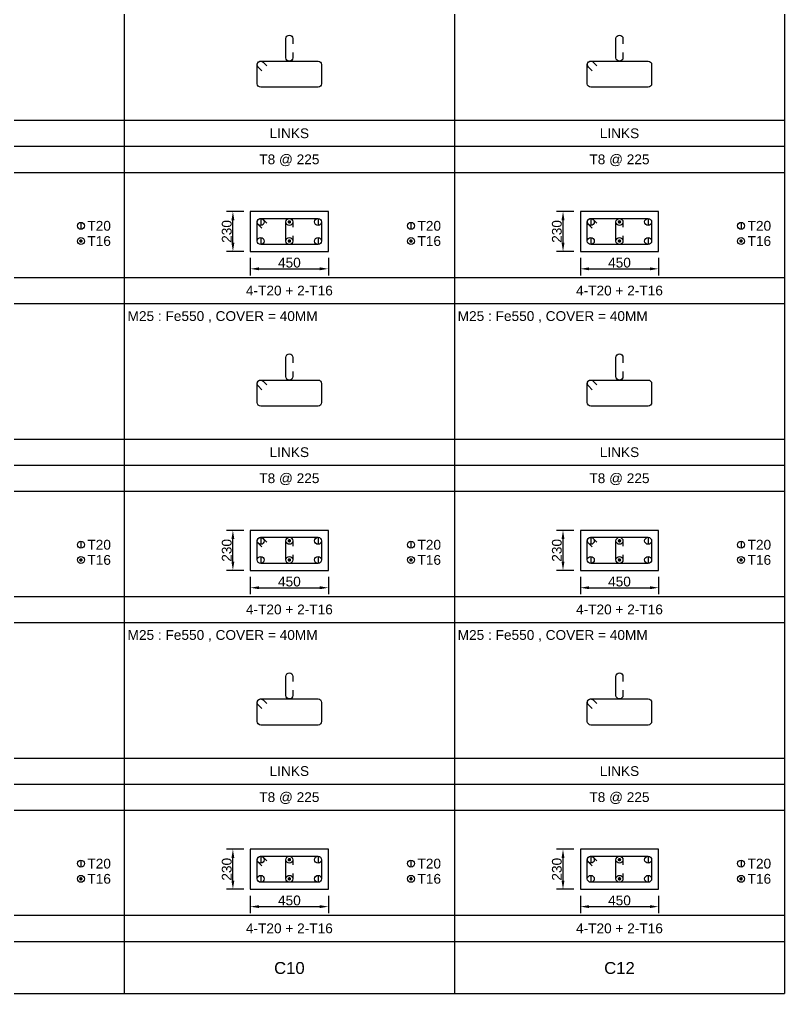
# Model space of a CAD drawing. Header units: inches. Extents: x -816171 to 9366335, y -450961 to 689132.
# Drawn here: x -169032 to -151418, y 270843 to 293262 of the extents above; entities that cross this region are included whole.
import ezdxf
from ezdxf.enums import TextEntityAlignment as Align

# ---------------------------------------------------------------- set-up
doc = ezdxf.new("R2010")
doc.units = ezdxf.units.IN
doc.header["$MEASUREMENT"] = 0
for name, color, linetype in [('Concrete Line', 2, 'Continuous'), ('Dim', 31, 'Continuous'), ('Link', 225, 'Continuous'), ('Reinforcement', 130, 'Continuous'), ('Schedule Border', 60, 'Continuous'), ('Schedule Header', 4, 'Continuous'), ('Schedule Line', 60, 'Continuous'), ('Text', 31, 'Continuous')]:
    doc.layers.add(name, color=color, linetype=linetype)
doc.styles.add('SC-COL1', font='SansSerif')
doc.styles.add('SC-COL2', font='SansSerif')
doc.dimstyles.new('ColumnSch', dxfattribs={"dimtxt": 225, "dimasz": 200, "dimexe": 150, "dimexo": 150, "dimgap": 25, "dimtad": 1, "dimtoh": 1, "dimdec": 4, "dimzin": 0, "dimdsep": 46, "dimtxsty": 'SC-COL2', "dimcen": 0.09, "dimclrd": 8, "dimclre": 8, "dimclrt": 31, "dimadec": 0, "dimazin": 0, "dimtfac": 1, "dimtdec": 0, "dimtix": 1, "dimtofl": 0, "dimtmove": 0, "dimatfit": 3, "dimfxl": 1, "dimtolj": 1, "dimtzin": 0, "dimarcsym": 0})

# ---------------------------------------------------------------- blocks, each defined once
blk = doc.blocks.new('*D3562')
at = {"layer": 'DEFPOINTS', "color": 0, "transparency": 16777216}
for p in [(-163718, 273243), (-161918, 273243), (-161918, 272843)]:
    blk.add_point(p, dxfattribs=at)
at = {"layer": 'Dim', "color": 8, "lineweight": -2, "transparency": 16777216}
for p, q in [((-163718, 273093), (-163718, 272693)), ((-161918, 273093), (-161918, 272693)), ((-163518, 272843), (-162118, 272843))]:
    blk.add_line(p, q, dxfattribs=at)
at = {"layer": 'Dim', "color": 8, "transparency": 16777216}
for points in [[(-163518, 272877), (-163518, 272810), (-163718, 272843)], [(-162118, 272877), (-162118, 272810), (-161918, 272843)]]:
    blk.add_solid(points, dxfattribs=at)
at = {"layer": 'Dim', "color": 31, "transparency": 16777216, "insert": (-162818, 272984), "char_height": 225, "attachment_point": 5, "style": 'SC-COL2'}
blk.add_mtext('\\A1;450', dxfattribs=at)
blk = doc.blocks.new('*D3563')
at = {"layer": 'DEFPOINTS', "color": 0, "transparency": 16777216}
for p in [(-164118, 274163), (-163718, 274163), (-163718, 273243)]:
    blk.add_point(p, dxfattribs=at)
at = {"layer": 'Dim', "color": 8, "lineweight": -2, "transparency": 16777216}
for p, q in [((-163868, 274163), (-164268, 274163)), ((-164118, 273443), (-164118, 273963)), ((-163868, 273243), (-164268, 273243))]:
    blk.add_line(p, q, dxfattribs=at)
at = {"layer": 'Dim', "color": 8, "transparency": 16777216}
for points in [[(-164152, 273963), (-164085, 273963), (-164118, 274163)], [(-164152, 273443), (-164085, 273443), (-164118, 273243)]]:
    blk.add_solid(points, dxfattribs=at)
at = {"layer": 'Dim', "color": 31, "transparency": 16777216, "insert": (-164259, 273703), "char_height": 225, "attachment_point": 5, "rotation": 90, "style": 'SC-COL2'}
blk.add_mtext('\\A1;230', dxfattribs=at)
blk = doc.blocks.new('*D3564')
at = {"layer": 'DEFPOINTS', "color": 0, "transparency": 16777216}
for p in [(-163718, 280583), (-161918, 280583), (-161918, 280183)]:
    blk.add_point(p, dxfattribs=at)
at = {"layer": 'Dim', "color": 8, "lineweight": -2, "transparency": 16777216}
for p, q in [((-163718, 280433), (-163718, 280033)), ((-161918, 280433), (-161918, 280033)), ((-163518, 280183), (-162118, 280183))]:
    blk.add_line(p, q, dxfattribs=at)
at = {"layer": 'Dim', "color": 8, "transparency": 16777216}
for points in [[(-163518, 280217), (-163518, 280150), (-163718, 280183)], [(-162118, 280217), (-162118, 280150), (-161918, 280183)]]:
    blk.add_solid(points, dxfattribs=at)
at = {"layer": 'Dim', "color": 31, "transparency": 16777216, "insert": (-162818, 280324), "char_height": 225, "attachment_point": 5, "style": 'SC-COL2'}
blk.add_mtext('\\A1;450', dxfattribs=at)
blk = doc.blocks.new('*D3565')
at = {"layer": 'DEFPOINTS', "color": 0, "transparency": 16777216}
for p in [(-164118, 281503), (-163718, 281503), (-163718, 280583)]:
    blk.add_point(p, dxfattribs=at)
at = {"layer": 'Dim', "color": 8, "lineweight": -2, "transparency": 16777216}
for p, q in [((-163868, 281503), (-164268, 281503)), ((-164118, 280783), (-164118, 281303)), ((-163868, 280583), (-164268, 280583))]:
    blk.add_line(p, q, dxfattribs=at)
at = {"layer": 'Dim', "color": 8, "transparency": 16777216}
for points in [[(-164152, 281303), (-164085, 281303), (-164118, 281503)], [(-164152, 280783), (-164085, 280783), (-164118, 280583)]]:
    blk.add_solid(points, dxfattribs=at)
at = {"layer": 'Dim', "color": 31, "transparency": 16777216, "insert": (-164259, 281043), "char_height": 225, "attachment_point": 5, "rotation": 90, "style": 'SC-COL2'}
blk.add_mtext('\\A1;230', dxfattribs=at)
blk = doc.blocks.new('*D3587')
at = {"layer": 'DEFPOINTS', "color": 0, "transparency": 16777216}
for p in [(-163718, 287923), (-161918, 287923), (-161918, 287523)]:
    blk.add_point(p, dxfattribs=at)
at = {"layer": 'Dim', "color": 8, "lineweight": -2, "transparency": 16777216}
for p, q in [((-163718, 287773), (-163718, 287373)), ((-161918, 287773), (-161918, 287373)), ((-163518, 287523), (-162118, 287523))]:
    blk.add_line(p, q, dxfattribs=at)
at = {"layer": 'Dim', "color": 8, "transparency": 16777216}
for points in [[(-163518, 287557), (-163518, 287490), (-163718, 287523)], [(-162118, 287557), (-162118, 287490), (-161918, 287523)]]:
    blk.add_solid(points, dxfattribs=at)
at = {"layer": 'Dim', "color": 31, "transparency": 16777216, "insert": (-162818, 287664), "char_height": 225, "attachment_point": 5, "style": 'SC-COL2'}
blk.add_mtext('\\A1;450', dxfattribs=at)
blk = doc.blocks.new('*D3588')
at = {"layer": 'DEFPOINTS', "color": 0, "transparency": 16777216}
for p in [(-164118, 288843), (-163718, 288843), (-163718, 287923)]:
    blk.add_point(p, dxfattribs=at)
at = {"layer": 'Dim', "color": 8, "lineweight": -2, "transparency": 16777216}
for p, q in [((-163868, 288843), (-164268, 288843)), ((-164118, 288123), (-164118, 288643)), ((-163868, 287923), (-164268, 287923))]:
    blk.add_line(p, q, dxfattribs=at)
at = {"layer": 'Dim', "color": 8, "transparency": 16777216}
for points in [[(-164152, 288643), (-164085, 288643), (-164118, 288843)], [(-164152, 288123), (-164085, 288123), (-164118, 287923)]]:
    blk.add_solid(points, dxfattribs=at)
at = {"layer": 'Dim', "color": 31, "transparency": 16777216, "insert": (-164259, 288383), "char_height": 225, "attachment_point": 5, "rotation": 90, "style": 'SC-COL2'}
blk.add_mtext('\\A1;230', dxfattribs=at)
blk = doc.blocks.new('*D3581')
at = {"layer": 'DEFPOINTS', "color": 0, "transparency": 16777216}
for p in [(-156118, 273243), (-154318, 273243), (-154318, 272843)]:
    blk.add_point(p, dxfattribs=at)
at = {"layer": 'Dim', "color": 8, "lineweight": -2, "transparency": 16777216}
for p, q in [((-156118, 273093), (-156118, 272693)), ((-154318, 273093), (-154318, 272693)), ((-155918, 272843), (-154518, 272843))]:
    blk.add_line(p, q, dxfattribs=at)
at = {"layer": 'Dim', "color": 8, "transparency": 16777216}
for points in [[(-155918, 272877), (-155918, 272810), (-156118, 272843)], [(-154518, 272877), (-154518, 272810), (-154318, 272843)]]:
    blk.add_solid(points, dxfattribs=at)
at = {"layer": 'Dim', "color": 31, "transparency": 16777216, "insert": (-155218, 272984), "char_height": 225, "attachment_point": 5, "style": 'SC-COL2'}
blk.add_mtext('\\A1;450', dxfattribs=at)
blk = doc.blocks.new('*D3582')
at = {"layer": 'DEFPOINTS', "color": 0, "transparency": 16777216}
for p in [(-156518, 274163), (-156118, 274163), (-156118, 273243)]:
    blk.add_point(p, dxfattribs=at)
at = {"layer": 'Dim', "color": 8, "lineweight": -2, "transparency": 16777216}
for p, q in [((-156268, 274163), (-156668, 274163)), ((-156518, 273443), (-156518, 273963)), ((-156268, 273243), (-156668, 273243))]:
    blk.add_line(p, q, dxfattribs=at)
at = {"layer": 'Dim', "color": 8, "transparency": 16777216}
for points in [[(-156552, 273963), (-156485, 273963), (-156518, 274163)], [(-156552, 273443), (-156485, 273443), (-156518, 273243)]]:
    blk.add_solid(points, dxfattribs=at)
at = {"layer": 'Dim', "color": 31, "transparency": 16777216, "insert": (-156659, 273703), "char_height": 225, "attachment_point": 5, "rotation": 90, "style": 'SC-COL2'}
blk.add_mtext('\\A1;230', dxfattribs=at)
blk = doc.blocks.new('*D3591')
at = {"layer": 'DEFPOINTS', "color": 0, "transparency": 16777216}
for p in [(-156118, 280583), (-154318, 280583), (-154318, 280183)]:
    blk.add_point(p, dxfattribs=at)
at = {"layer": 'Dim', "color": 8, "lineweight": -2, "transparency": 16777216}
for p, q in [((-156118, 280433), (-156118, 280033)), ((-154318, 280433), (-154318, 280033)), ((-155918, 280183), (-154518, 280183))]:
    blk.add_line(p, q, dxfattribs=at)
at = {"layer": 'Dim', "color": 8, "transparency": 16777216}
for points in [[(-155918, 280217), (-155918, 280150), (-156118, 280183)], [(-154518, 280217), (-154518, 280150), (-154318, 280183)]]:
    blk.add_solid(points, dxfattribs=at)
at = {"layer": 'Dim', "color": 31, "transparency": 16777216, "insert": (-155218, 280324), "char_height": 225, "attachment_point": 5, "style": 'SC-COL2'}
blk.add_mtext('\\A1;450', dxfattribs=at)
blk = doc.blocks.new('*D3592')
at = {"layer": 'DEFPOINTS', "color": 0, "transparency": 16777216}
for p in [(-156518, 281503), (-156118, 281503), (-156118, 280583)]:
    blk.add_point(p, dxfattribs=at)
at = {"layer": 'Dim', "color": 8, "lineweight": -2, "transparency": 16777216}
for p, q in [((-156268, 281503), (-156668, 281503)), ((-156518, 280783), (-156518, 281303)), ((-156268, 280583), (-156668, 280583))]:
    blk.add_line(p, q, dxfattribs=at)
at = {"layer": 'Dim', "color": 8, "transparency": 16777216}
for points in [[(-156552, 281303), (-156485, 281303), (-156518, 281503)], [(-156552, 280783), (-156485, 280783), (-156518, 280583)]]:
    blk.add_solid(points, dxfattribs=at)
at = {"layer": 'Dim', "color": 31, "transparency": 16777216, "insert": (-156659, 281043), "char_height": 225, "attachment_point": 5, "rotation": 90, "style": 'SC-COL2'}
blk.add_mtext('\\A1;230', dxfattribs=at)
blk = doc.blocks.new('*D3593')
at = {"layer": 'DEFPOINTS', "color": 0, "transparency": 16777216}
for p in [(-156118, 287923), (-154318, 287923), (-154318, 287523)]:
    blk.add_point(p, dxfattribs=at)
at = {"layer": 'Dim', "color": 8, "lineweight": -2, "transparency": 16777216}
for p, q in [((-156118, 287773), (-156118, 287373)), ((-154318, 287773), (-154318, 287373)), ((-155918, 287523), (-154518, 287523))]:
    blk.add_line(p, q, dxfattribs=at)
at = {"layer": 'Dim', "color": 8, "transparency": 16777216}
for points in [[(-155918, 287557), (-155918, 287490), (-156118, 287523)], [(-154518, 287557), (-154518, 287490), (-154318, 287523)]]:
    blk.add_solid(points, dxfattribs=at)
at = {"layer": 'Dim', "color": 31, "transparency": 16777216, "insert": (-155218, 287664), "char_height": 225, "attachment_point": 5, "style": 'SC-COL2'}
blk.add_mtext('\\A1;450', dxfattribs=at)
blk = doc.blocks.new('*D3594')
at = {"layer": 'DEFPOINTS', "color": 0, "transparency": 16777216}
for p in [(-156518, 288843), (-156118, 288843), (-156118, 287923)]:
    blk.add_point(p, dxfattribs=at)
at = {"layer": 'Dim', "color": 8, "lineweight": -2, "transparency": 16777216}
for p, q in [((-156268, 288843), (-156668, 288843)), ((-156518, 288123), (-156518, 288643)), ((-156268, 287923), (-156668, 287923))]:
    blk.add_line(p, q, dxfattribs=at)
at = {"layer": 'Dim', "color": 8, "transparency": 16777216}
for points in [[(-156552, 288643), (-156485, 288643), (-156518, 288843)], [(-156552, 288123), (-156485, 288123), (-156518, 287923)]]:
    blk.add_solid(points, dxfattribs=at)
at = {"layer": 'Dim', "color": 31, "transparency": 16777216, "insert": (-156659, 288383), "char_height": 225, "attachment_point": 5, "rotation": 90, "style": 'SC-COL2'}
blk.add_mtext('\\A1;230', dxfattribs=at)

msp = doc.modelspace()

# ---------------------------------------------------------------- linework, layer by layer
at = {"layer": 'Concrete Line'}
for points in [[(-161918.25711, 288843.28242), (-163718.25711, 288843.28242)], [(-163718.25711, 288843.28242), (-163718.25711, 287923.28242)], [(-161918.25711, 287923.28242), (-161918.25711, 288843.28242)], [(-154318.25711, 288843.28242), (-156118.25711, 288843.28242)], [(-156118.25711, 288843.28242), (-156118.25711, 287923.28242)], [(-154318.25711, 287923.28242), (-154318.25711, 288843.28242)], [(-163718.25711, 287923.28242), (-161918.25711, 287923.28242)], [(-156118.25711, 287923.28242), (-154318.25711, 287923.28242)], [(-161918.25711, 281503.28242), (-163718.25711, 281503.28242)], [(-163718.25711, 281503.28242), (-163718.25711, 280583.28242)], [(-161918.25711, 280583.28242), (-161918.25711, 281503.28242)], [(-154318.25711, 281503.28242), (-156118.25711, 281503.28242)], [(-156118.25711, 281503.28242), (-156118.25711, 280583.28242)], [(-154318.25711, 280583.28242), (-154318.25711, 281503.28242)], [(-163718.25711, 280583.28242), (-161918.25711, 280583.28242)], [(-156118.25711, 280583.28242), (-154318.25711, 280583.28242)], [(-161918.25711, 274163.28242), (-163718.25711, 274163.28242)], [(-163718.25711, 274163.28242), (-163718.25711, 273243.28242)], [(-161918.25711, 273243.28242), (-161918.25711, 274163.28242)], [(-154318.25711, 274163.28242), (-156118.25711, 274163.28242)], [(-156118.25711, 274163.28242), (-156118.25711, 273243.28242)], [(-154318.25711, 273243.28242), (-154318.25711, 274163.28242)], [(-163718.25711, 273243.28242), (-161918.25711, 273243.28242)], [(-156118.25711, 273243.28242), (-154318.25711, 273243.28242)]]:
    msp.add_lwpolyline(points, dxfattribs=at)
at = {"layer": 'Link'}
for points in [[(-162738.25711, 292503.28242), (-162738.25711, 292383.28242, -1), (-162898.25711, 292383.28242), (-162898.25711, 292823.28242, -1), (-162738.25711, 292823.28242), (-162738.25711, 292703.28242)], [(-155138.25711, 292503.28242), (-155138.25711, 292383.28242, -1), (-155298.25711, 292383.28242), (-155298.25711, 292823.28242, -1), (-155138.25711, 292823.28242), (-155138.25711, 292703.28242)], [(-163449.97309, 292081.86101), (-163534.82575, 292166.71398, -0.6681779738), (-163478.25711, 292303.28242), (-162158.25711, 292303.28242, -0.4142135624), (-162078.25711, 292223.28242), (-162078.25711, 291783.28242, -0.4142135624), (-162158.25711, 291703.28242), (-163478.25711, 291703.28242, -0.4142135624), (-163558.25711, 291783.28242), (-163558.25711, 292223.28242, -0.6681793021), (-163421.68846, 292279.85086), (-163336.8358, 292194.99789)], [(-155849.97309, 292081.86101), (-155934.82575, 292166.71398, -0.6681779738), (-155878.25711, 292303.28242), (-154558.25711, 292303.28242, -0.4142135624), (-154478.25711, 292223.28242), (-154478.25711, 291783.28242, -0.4142135624), (-154558.25711, 291703.28242), (-155878.25711, 291703.28242, -0.4142135624), (-155958.25711, 291783.28242), (-155958.25711, 292223.28242, -0.6681793021), (-155821.68846, 292279.85086), (-155736.8358, 292194.99789)], [(-163449.97309, 288461.86101), (-163534.82575, 288546.71398, -0.6681779738), (-163478.25711, 288683.28242), (-162158.25711, 288683.28242, -0.4142135624), (-162078.25711, 288603.28242), (-162078.25711, 288163.28242, -0.4142135624), (-162158.25711, 288083.28242), (-163478.25711, 288083.28242, -0.4142135624), (-163558.25711, 288163.28242), (-163558.25711, 288603.28242, -0.6681793021), (-163421.68846, 288659.85086), (-163336.8358, 288574.99789)], [(-162738.25711, 288283.28242), (-162738.25711, 288163.28242, -1), (-162898.25711, 288163.28242), (-162898.25711, 288603.28242, -1), (-162738.25711, 288603.28242), (-162738.25711, 288483.28242)], [(-155849.97309, 288461.86101), (-155934.82575, 288546.71398, -0.6681779738), (-155878.25711, 288683.28242), (-154558.25711, 288683.28242, -0.4142135624), (-154478.25711, 288603.28242), (-154478.25711, 288163.28242, -0.4142135624), (-154558.25711, 288083.28242), (-155878.25711, 288083.28242, -0.4142135624), (-155958.25711, 288163.28242), (-155958.25711, 288603.28242, -0.6681793021), (-155821.68846, 288659.85086), (-155736.8358, 288574.99789)], [(-155138.25711, 288283.28242), (-155138.25711, 288163.28242, -1), (-155298.25711, 288163.28242), (-155298.25711, 288603.28242, -1), (-155138.25711, 288603.28242), (-155138.25711, 288483.28242)], [(-162738.25711, 285163.28242), (-162738.25711, 285043.28242, -1), (-162898.25711, 285043.28242), (-162898.25711, 285483.28242, -1), (-162738.25711, 285483.28242), (-162738.25711, 285363.28242)], [(-155138.25711, 285163.28242), (-155138.25711, 285043.28242, -1), (-155298.25711, 285043.28242), (-155298.25711, 285483.28242, -1), (-155138.25711, 285483.28242), (-155138.25711, 285363.28242)], [(-163449.97309, 284741.86101), (-163534.82575, 284826.71398, -0.6681779738), (-163478.25711, 284963.28242), (-162158.25711, 284963.28242, -0.4142135624), (-162078.25711, 284883.28242), (-162078.25711, 284443.28242, -0.4142135624), (-162158.25711, 284363.28242), (-163478.25711, 284363.28242, -0.4142135624), (-163558.25711, 284443.28242), (-163558.25711, 284883.28242, -0.6681793021), (-163421.68846, 284939.85086), (-163336.8358, 284854.99789)], [(-155849.97309, 284741.86101), (-155934.82575, 284826.71398, -0.6681779738), (-155878.25711, 284963.28242), (-154558.25711, 284963.28242, -0.4142135624), (-154478.25711, 284883.28242), (-154478.25711, 284443.28242, -0.4142135624), (-154558.25711, 284363.28242), (-155878.25711, 284363.28242, -0.4142135624), (-155958.25711, 284443.28242), (-155958.25711, 284883.28242, -0.6681793021), (-155821.68846, 284939.85086), (-155736.8358, 284854.99789)], [(-163449.97309, 281121.86101), (-163534.82575, 281206.71398, -0.6681779738), (-163478.25711, 281343.28242), (-162158.25711, 281343.28242, -0.4142135624), (-162078.25711, 281263.28242), (-162078.25711, 280823.28242, -0.4142135624), (-162158.25711, 280743.28242), (-163478.25711, 280743.28242, -0.4142135624), (-163558.25711, 280823.28242), (-163558.25711, 281263.28242, -0.6681793021), (-163421.68846, 281319.85086), (-163336.8358, 281234.99789)], [(-162738.25711, 280943.28242), (-162738.25711, 280823.28242, -1), (-162898.25711, 280823.28242), (-162898.25711, 281263.28242, -1), (-162738.25711, 281263.28242), (-162738.25711, 281143.28242)], [(-155849.97309, 281121.86101), (-155934.82575, 281206.71398, -0.6681779738), (-155878.25711, 281343.28242), (-154558.25711, 281343.28242, -0.4142135624), (-154478.25711, 281263.28242), (-154478.25711, 280823.28242, -0.4142135624), (-154558.25711, 280743.28242), (-155878.25711, 280743.28242, -0.4142135624), (-155958.25711, 280823.28242), (-155958.25711, 281263.28242, -0.6681793021), (-155821.68846, 281319.85086), (-155736.8358, 281234.99789)], [(-155138.25711, 280943.28242), (-155138.25711, 280823.28242, -1), (-155298.25711, 280823.28242), (-155298.25711, 281263.28242, -1), (-155138.25711, 281263.28242), (-155138.25711, 281143.28242)], [(-162738.25711, 277823.28242), (-162738.25711, 277703.28242, -1), (-162898.25711, 277703.28242), (-162898.25711, 278143.28242, -1), (-162738.25711, 278143.28242), (-162738.25711, 278023.28242)], [(-155138.25711, 277823.28242), (-155138.25711, 277703.28242, -1), (-155298.25711, 277703.28242), (-155298.25711, 278143.28242, -1), (-155138.25711, 278143.28242), (-155138.25711, 278023.28242)], [(-163449.97309, 277401.86101), (-163534.82575, 277486.71398, -0.6681779738), (-163478.25711, 277623.28242), (-162158.25711, 277623.28242, -0.4142135624), (-162078.25711, 277543.28242), (-162078.25711, 277103.28242, -0.4142135624), (-162158.25711, 277023.28242), (-163478.25711, 277023.28242, -0.4142135624), (-163558.25711, 277103.28242), (-163558.25711, 277543.28242, -0.6681793021), (-163421.68846, 277599.85086), (-163336.8358, 277514.99789)], [(-155849.97309, 277401.86101), (-155934.82575, 277486.71398, -0.6681779738), (-155878.25711, 277623.28242), (-154558.25711, 277623.28242, -0.4142135624), (-154478.25711, 277543.28242), (-154478.25711, 277103.28242, -0.4142135624), (-154558.25711, 277023.28242), (-155878.25711, 277023.28242, -0.4142135624), (-155958.25711, 277103.28242), (-155958.25711, 277543.28242, -0.6681793021), (-155821.68846, 277599.85086), (-155736.8358, 277514.99789)], [(-163449.97309, 273781.86101), (-163534.82575, 273866.71398, -0.6681779738), (-163478.25711, 274003.28242), (-162158.25711, 274003.28242, -0.4142135624), (-162078.25711, 273923.28242), (-162078.25711, 273483.28242, -0.4142135624), (-162158.25711, 273403.28242), (-163478.25711, 273403.28242, -0.4142135624), (-163558.25711, 273483.28242), (-163558.25711, 273923.28242, -0.6681793021), (-163421.68846, 273979.85086), (-163336.8358, 273894.99789)], [(-162738.25711, 273603.28242), (-162738.25711, 273483.28242, -1), (-162898.25711, 273483.28242), (-162898.25711, 273923.28242, -1), (-162738.25711, 273923.28242), (-162738.25711, 273803.28242)], [(-155849.97309, 273781.86101), (-155934.82575, 273866.71398, -0.6681779738), (-155878.25711, 274003.28242), (-154558.25711, 274003.28242, -0.4142135624), (-154478.25711, 273923.28242), (-154478.25711, 273483.28242, -0.4142135624), (-154558.25711, 273403.28242), (-155878.25711, 273403.28242, -0.4142135624), (-155958.25711, 273483.28242), (-155958.25711, 273923.28242, -0.6681793021), (-155821.68846, 273979.85086), (-155736.8358, 273894.99789)], [(-155138.25711, 273603.28242), (-155138.25711, 273483.28242, -1), (-155298.25711, 273483.28242), (-155298.25711, 273923.28242, -1), (-155138.25711, 273923.28242), (-155138.25711, 273803.28242)]]:
    msp.add_lwpolyline(points, format="xyb", dxfattribs=at)
at = {"layer": 'Reinforcement', "color": 130}
for points in [[(-167618.25711, 288593.28242), (-167618.25711, 288433.28242)], [(-163478.25711, 288683.28242), (-163478.25711, 288523.28242)], [(-162158.25711, 288683.28242), (-162158.25711, 288523.28242)], [(-160018.25711, 288593.28242), (-160018.25711, 288433.28242)], [(-155878.25711, 288683.28242), (-155878.25711, 288523.28242)], [(-154558.25711, 288683.28242), (-154558.25711, 288523.28242)], [(-152418.25711, 288593.28242), (-152418.25711, 288433.28242)], [(-163478.25711, 288243.28242), (-163478.25711, 288083.28242)], [(-162158.25711, 288243.28242), (-162158.25711, 288083.28242)], [(-155878.25711, 288243.28242), (-155878.25711, 288083.28242)], [(-154558.25711, 288243.28242), (-154558.25711, 288083.28242)], [(-167618.25711, 281253.28242), (-167618.25711, 281093.28242)], [(-163478.25711, 281343.28242), (-163478.25711, 281183.28242)], [(-162158.25711, 281343.28242), (-162158.25711, 281183.28242)], [(-160018.25711, 281253.28242), (-160018.25711, 281093.28242)], [(-155878.25711, 281343.28242), (-155878.25711, 281183.28242)], [(-154558.25711, 281343.28242), (-154558.25711, 281183.28242)], [(-152418.25711, 281253.28242), (-152418.25711, 281093.28242)], [(-163478.25711, 280903.28242), (-163478.25711, 280743.28242)], [(-162158.25711, 280903.28242), (-162158.25711, 280743.28242)], [(-155878.25711, 280903.28242), (-155878.25711, 280743.28242)], [(-154558.25711, 280903.28242), (-154558.25711, 280743.28242)], [(-163478.25711, 274003.28242), (-163478.25711, 273843.28242)], [(-162158.25711, 274003.28242), (-162158.25711, 273843.28242)], [(-155878.25711, 274003.28242), (-155878.25711, 273843.28242)], [(-154558.25711, 274003.28242), (-154558.25711, 273843.28242)], [(-167618.25711, 273913.28242), (-167618.25711, 273753.28242)], [(-160018.25711, 273913.28242), (-160018.25711, 273753.28242)], [(-152418.25711, 273913.28242), (-152418.25711, 273753.28242)], [(-163478.25711, 273563.28242), (-163478.25711, 273403.28242)], [(-162158.25711, 273563.28242), (-162158.25711, 273403.28242)], [(-155878.25711, 273563.28242), (-155878.25711, 273403.28242)], [(-154558.25711, 273563.28242), (-154558.25711, 273403.28242)]]:
    msp.add_lwpolyline(points, dxfattribs=at)
at = {"layer": 'Reinforcement', "color": 130, "const_width": 40}
for points in [[(-162838.25711, 288603.28242, 1), (-162798.25711, 288603.28242, 1)], [(-155238.25711, 288603.28242, 1), (-155198.25711, 288603.28242, 1)], [(-167638.25711, 288163.28242, 1), (-167598.25711, 288163.28242, 1)], [(-162838.25711, 288163.28242, 1), (-162798.25711, 288163.28242, 1)], [(-160038.25711, 288163.28242, 1), (-159998.25711, 288163.28242, 1)], [(-155238.25711, 288163.28242, 1), (-155198.25711, 288163.28242, 1)], [(-152438.25711, 288163.28242, 1), (-152398.25711, 288163.28242, 1)], [(-162838.25711, 281263.28242, 1), (-162798.25711, 281263.28242, 1)], [(-155238.25711, 281263.28242, 1), (-155198.25711, 281263.28242, 1)], [(-167638.25711, 280823.28242, 1), (-167598.25711, 280823.28242, 1)], [(-162838.25711, 280823.28242, 1), (-162798.25711, 280823.28242, 1)], [(-160038.25711, 280823.28242, 1), (-159998.25711, 280823.28242, 1)], [(-155238.25711, 280823.28242, 1), (-155198.25711, 280823.28242, 1)], [(-152438.25711, 280823.28242, 1), (-152398.25711, 280823.28242, 1)], [(-162838.25711, 273923.28242, 1), (-162798.25711, 273923.28242, 1)], [(-155238.25711, 273923.28242, 1), (-155198.25711, 273923.28242, 1)], [(-167638.25711, 273483.28242, 1), (-167598.25711, 273483.28242, 1)], [(-162838.25711, 273483.28242, 1), (-162798.25711, 273483.28242, 1)], [(-160038.25711, 273483.28242, 1), (-159998.25711, 273483.28242, 1)], [(-155238.25711, 273483.28242, 1), (-155198.25711, 273483.28242, 1)], [(-152438.25711, 273483.28242, 1), (-152398.25711, 273483.28242, 1)]]:
    msp.add_lwpolyline(points, format="xyb", close=True, dxfattribs=at)
at = {"layer": 'Reinforcement', "color": 130}
for centre in [(-167618.25711, 288513.28242), (-163478.25711, 288603.28242), (-162818.25711, 288603.28242), (-162158.25711, 288603.28242), (-160018.25711, 288513.28242), (-155878.25711, 288603.28242), (-155218.25711, 288603.28242), (-154558.25711, 288603.28242), (-152418.25711, 288513.28242), (-167618.25711, 288163.28242), (-163478.25711, 288163.28242), (-162818.25711, 288163.28242), (-162158.25711, 288163.28242), (-160018.25711, 288163.28242), (-155878.25711, 288163.28242), (-155218.25711, 288163.28242), (-154558.25711, 288163.28242), (-152418.25711, 288163.28242), (-167618.25711, 281173.28242), (-163478.25711, 281263.28242), (-162818.25711, 281263.28242), (-162158.25711, 281263.28242), (-160018.25711, 281173.28242), (-155878.25711, 281263.28242), (-155218.25711, 281263.28242), (-154558.25711, 281263.28242), (-152418.25711, 281173.28242), (-167618.25711, 280823.28242), (-163478.25711, 280823.28242), (-162818.25711, 280823.28242), (-162158.25711, 280823.28242), (-160018.25711, 280823.28242), (-155878.25711, 280823.28242), (-155218.25711, 280823.28242), (-154558.25711, 280823.28242), (-152418.25711, 280823.28242), (-163478.25711, 273923.28242), (-162818.25711, 273923.28242), (-162158.25711, 273923.28242), (-155878.25711, 273923.28242), (-155218.25711, 273923.28242), (-154558.25711, 273923.28242), (-167618.25711, 273833.28242), (-160018.25711, 273833.28242), (-152418.25711, 273833.28242), (-167618.25711, 273483.28242), (-163478.25711, 273483.28242), (-162818.25711, 273483.28242), (-162158.25711, 273483.28242), (-160018.25711, 273483.28242), (-155878.25711, 273483.28242), (-155218.25711, 273483.28242), (-154558.25711, 273483.28242), (-152418.25711, 273483.28242)]:
    msp.add_circle(centre, 80, dxfattribs=at)
at = {"layer": 'Schedule Border'}
for p, q in [((-151418.25711, 316083.28242), (-151418.25711, 270843.28242)), ((-233418.25711, 286723.28242), (-151418.25711, 286723.28242)), ((-233418.25711, 279383.28242), (-151418.25711, 279383.28242)), ((-233418.25711, 272043.28242), (-151418.25711, 272043.28242)), ((-233418.25711, 270843.28242), (-151418.25711, 270843.28242)), ((-233418.25711, 270843.28242), (-151418.25711, 270843.28242))]:
    msp.add_line(p, q, dxfattribs=at)
at = {"layer": 'Schedule Line'}
for p, q in [((-166618.25711, 316083.28242), (-166618.25711, 270843.28242)), ((-159018.25711, 316083.28242), (-159018.25711, 270843.28242)), ((-227418.25711, 290943.28242), (-151418.25711, 290943.28242)), ((-227418.25711, 290343.28242), (-151418.25711, 290343.28242)), ((-227418.25711, 289743.28242), (-151418.25711, 289743.28242)), ((-227418.25711, 287323.28242), (-151418.25711, 287323.28242)), ((-227418.25711, 283603.28242), (-151418.25711, 283603.28242)), ((-227418.25711, 283003.28242), (-151418.25711, 283003.28242)), ((-227418.25711, 282403.28242), (-151418.25711, 282403.28242)), ((-227418.25711, 279983.28242), (-151418.25711, 279983.28242)), ((-227418.25711, 276263.28242), (-151418.25711, 276263.28242)), ((-227418.25711, 275663.28242), (-151418.25711, 275663.28242)), ((-227418.25711, 275063.28242), (-151418.25711, 275063.28242)), ((-227418.25711, 272643.28242), (-151418.25711, 272643.28242))]:
    msp.add_line(p, q, dxfattribs=at)

# ---------------------------------------------------------------- texts
at = {"layer": 'Schedule Header', "char_height": 275, "attachment_point": 2, "style": 'SC-COL2'}
for s, insert in [('C10', (-162818.25711, 271568.28242)), ('C12', (-155218.25711, 271568.28242))]:
    msp.add_mtext(s, dxfattribs=dict(at, insert=insert))
at = {"layer": 'Text', "style": 'SC-COL1'}
for s, p in [('LINKS', (-162818.25711, 290643.28242)), ('LINKS', (-155218.25711, 290643.28242)), ('T8 @ 225', (-162818.25711, 290043.28242)), ('T8 @ 225', (-155218.25711, 290043.28242)), ('4-T20 + 2-T16', (-162818.25711, 287023.28242)), ('4-T20 + 2-T16', (-155218.25711, 287023.28242)), ('LINKS', (-162818.25711, 283303.28242)), ('LINKS', (-155218.25711, 283303.28242)), ('T8 @ 225', (-162818.25711, 282703.28242)), ('T8 @ 225', (-155218.25711, 282703.28242)), ('4-T20 + 2-T16', (-162818.25711, 279683.28242)), ('4-T20 + 2-T16', (-155218.25711, 279683.28242)), ('LINKS', (-162818.25711, 275963.28242)), ('LINKS', (-155218.25711, 275963.28242)), ('T8 @ 225', (-162818.25711, 275363.28242)), ('T8 @ 225', (-155218.25711, 275363.28242)), ('4-T20 + 2-T16', (-162818.25711, 272343.28242)), ('4-T20 + 2-T16', (-155218.25711, 272343.28242))]:
    msp.add_text(s, height=225, dxfattribs=at).set_placement(p, align=Align.MIDDLE_CENTER)
for s, p in [('T20', (-167468.25711, 288513.28242)), ('T20', (-159868.25711, 288513.28242)), ('T20', (-152268.25711, 288513.28242)), ('T16', (-167468.25711, 288163.28242)), ('T16', (-159868.25711, 288163.28242)), ('T16', (-152268.25711, 288163.28242)), ('T20', (-167468.25711, 281173.28242)), ('T20', (-159868.25711, 281173.28242)), ('T20', (-152268.25711, 281173.28242)), ('T16', (-167468.25711, 280823.28242)), ('T16', (-159868.25711, 280823.28242)), ('T16', (-152268.25711, 280823.28242)), ('T20', (-167468.25711, 273833.28242)), ('T20', (-159868.25711, 273833.28242)), ('T20', (-152268.25711, 273833.28242)), ('T16', (-167468.25711, 273483.28242)), ('T16', (-159868.25711, 273483.28242)), ('T16', (-152268.25711, 273483.28242))]:
    msp.add_text(s, height=225, dxfattribs=at).set_placement(p, align=Align.MIDDLE_LEFT)
for p in [(-166543.25711, 286323.28242), (-158943.25711, 286323.28242), (-166543.25711, 278983.28242), (-158943.25711, 278983.28242)]:
    msp.add_text('M25 : Fe550 , COVER = 40MM', height=225, dxfattribs=at).set_placement(p)

# ---------------------------------------------------------------- dimensions: what is measured, and where the dimension line sits
at = {"layer": 'Dim'}
for p1, p2, distance, text, picture, middle in [((-163718.25711, 287923.28242), (-163718.25711, 288843.28242), 400, '230', '*D3588', (-164259.30649, 288383.28242)), ((-156118.25711, 287923.28242), (-156118.25711, 288843.28242), 400, '230', '*D3594', (-156659.30649, 288383.28242)), ((-163718.25711, 287923.28242), (-161918.25711, 287923.28242), -400, '450', '*D3587', (-162818.25711, 287664.17748)), ((-156118.25711, 287923.28242), (-154318.25711, 287923.28242), -400, '450', '*D3593', (-155218.25711, 287664.17748)), ((-163718.25711, 280583.28242), (-163718.25711, 281503.28242), 400, '230', '*D3565', (-164259.30649, 281043.28242)), ((-156118.25711, 280583.28242), (-156118.25711, 281503.28242), 400, '230', '*D3592', (-156659.30649, 281043.28242)), ((-163718.25711, 280583.28242), (-161918.25711, 280583.28242), -400, '450', '*D3564', (-162818.25711, 280324.17748)), ((-156118.25711, 280583.28242), (-154318.25711, 280583.28242), -400, '450', '*D3591', (-155218.25711, 280324.17748)), ((-163718.25711, 273243.28242), (-163718.25711, 274163.28242), 400, '230', '*D3563', (-164259.30649, 273703.28242)), ((-156118.25711, 273243.28242), (-156118.25711, 274163.28242), 400, '230', '*D3582', (-156659.30649, 273703.28242)), ((-163718.25711, 273243.28242), (-161918.25711, 273243.28242), -400, '450', '*D3562', (-162818.25711, 272984.17748)), ((-156118.25711, 273243.28242), (-154318.25711, 273243.28242), -400, '450', '*D3581', (-155218.25711, 272984.17748))]:
    dim = msp.add_aligned_dim(p1=p1, p2=p2, distance=distance, text=text, dimstyle='ColumnSch', override={"dimtofl": 1}, dxfattribs=at)
    dim.commit()
    dim.dimension.update_dxf_attribs({"geometry": picture, "text_midpoint": middle})

doc.saveas('drawing.dxf')
